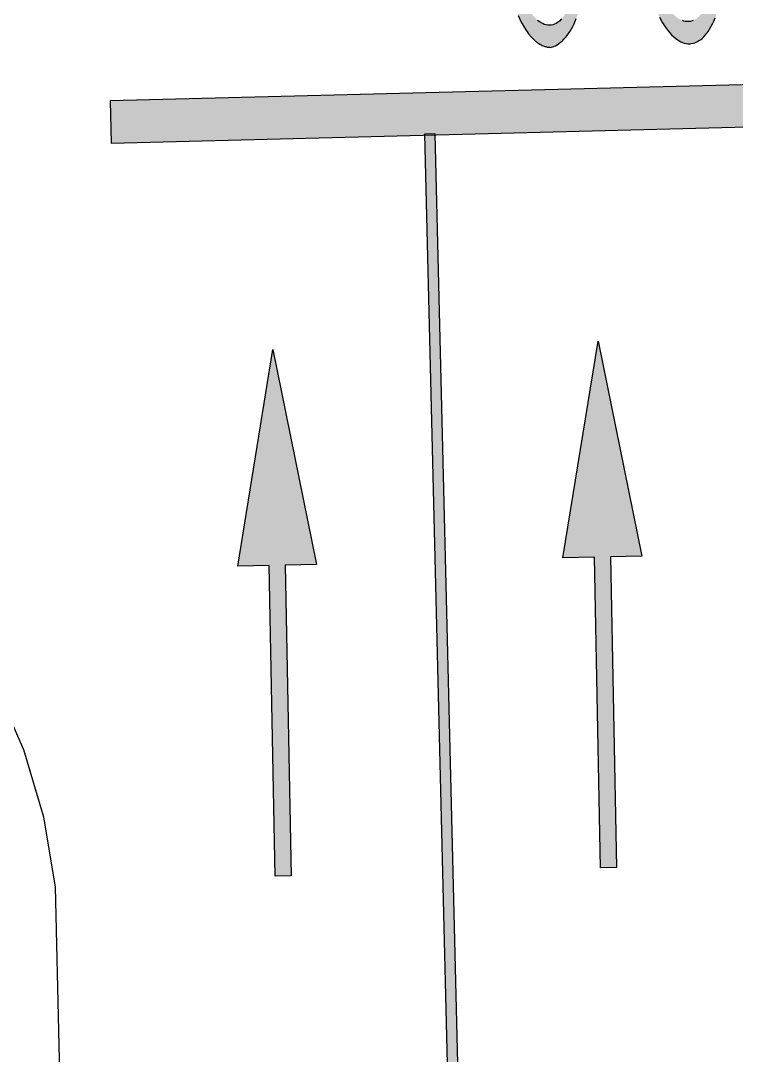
# Model space of a CAD drawing. Header units: metres. Extents: x 668617 to 675126, y 2286318 to 2293677.
# Drawn here: x 669920.67 to 669927.47, y 2287425.45 to 2287435.28 of the extents above; entities that cross this region are included whole.
import ezdxf

# ---------------------------------------------------------------- set-up
doc = ezdxf.new("R2010")
doc.units = ezdxf.units.M
doc.header["$MEASUREMENT"] = 0
for name, color, linetype in [('DMTG-PB-BANQUETAS', 251, 'Continuous'), ('DMTG-SH-CAJA BICI', 252, 'Continuous'), ('DMTG-SH-FLECHA FRENTE', 252, 'Continuous'), ('DMTG-SH-LINEA DISCONTINUA', 252, 'Continuous')]:
    doc.layers.add(name, color=color, linetype=linetype)

# ---------------------------------------------------------------- blocks, each defined once
blk = doc.blocks.new('*U201')
h = blk.add_hatch(color=252)
h.dxf.hatch_style = 1
h.paths.add_polyline_path([(9.625983689807338, -1.599963005258802), (9.625955676699938, -1.19996300392795), (-3.78649375143425e-06, -1.199963004053215), (1.60045390309449e-05, -1.599963004975741)])
h.paths.add_polyline_path([(9.625965179287746, -5.600036996809136), (3.290317304482926e-05, -5.600036996366311), (3.564386458165814e-05, -6.000036996328403), (9.62597340136236, -6.000036997160776)])
h = blk.add_hatch(color=252)
h.dxf.hatch_style = 1
h.paths.add_polyline_path([(5.867414326041518, -4.135439648174742), (5.862937947641065, -4.069918229898991), (5.854806467947414, -3.996902472479385), (5.848347650386867, -3.94674895026621), (5.840519257071711, -3.894652246778574), (5.83212483489081, -3.846818307082533), (5.823176427011305, -3.801798420139529), (5.814507019175823, -3.760902160341786), (5.802470542466298, -3.712482945441777), (5.794078796544812, -3.681128643043179), (5.784283687093734, -3.646977975709156), (5.771963861418783, -3.607234803825464), (5.756565668354411, -3.563021571446587), (5.736951697649653, -3.512026695003415), (5.71429849984947, -3.459246025054856), (5.690222535638587, -3.411316210633683), (5.6698066907075, -3.375291310711308), (5.647403388629721, -3.339388760908187), (5.628385889241717, -3.313696587712538), (5.607668965126721, -3.2881756596199), (5.592718710981549, -3.271621891219062), (5.576474485410161, -3.255712995824478), (5.563017918549717, -3.24403813560249), (5.542716818240836, -3.228027394435904), (5.524170340509532, -3.216209229101415), (5.507272438576676, -3.207142702185488), (5.488080313262064, -3.199322772023277), (5.470202565851384, -3.194003133026351), (5.451693555751908, -3.190538799527502), (5.431298786363552, -3.188962555950944), (5.426512965468616, -3.189002325372785), (5.412191966817749, -3.189989350601476), (5.397324007649466, -3.192402667280547), (5.383745001921074, -3.195849988930412), (5.369776265915438, -3.200553821523669), (5.355651972331434, -3.206651837110627), (5.342593833590946, -3.213763916626619), (5.328905770291504, -3.222392416594613), (5.31603764596938, -3.231981353736223), (5.304031946243279, -3.241907936649425), (5.29852219717695, -3.247142967046332), (5.290263260628934, -3.254855193051716), (5.278482366693426, -3.267557749214406), (5.265931713644127, -3.282099838299944), (5.260264734337349, -3.289288865451156), (5.25486103205033, -3.296149034407649), (5.245359307537329, -3.309527107437248), (5.24052364131055, -3.316802095123915), (5.233354611408383, -3.327695536902143), (5.229296398541228, -3.334350549718973), (5.222749264420038, -3.34510755872101), (5.217601813971777, -3.354006558354827), (5.212147262755943, -3.363888527412847), (5.207000815904928, -3.373431724085746), (5.093135344794605, -3.236130217002216), (5.127623630783634, -2.886714836429588), (5.192074648094409, -2.893337402805791), (5.221249221019141, -2.867370674139103), (5.236325593889107, -2.851797171291963), (5.22950414317817, -2.794541596413789), (5.220713300071713, -2.762527099078608), (5.215265104971866, -2.749013494562626), (5.211046651072338, -2.741115940797658), (5.205598455972584, -2.733218274371374), (5.200325555864267, -2.727777749851218), (5.195783274575656, -2.724374140767093), (5.190994777421305, -2.722157192650448), (5.186554528522833, -2.721200923943364), (5.178574926550892, -2.721542512859217), (5.173161188291039, -2.723528730732245), (5.165927305668953, -2.727903228121029), (5.139760801753363, -2.736515756556377), (5.118298539391828, -2.740033378827421), (5.101845900118759, -2.738810778920681), (5.071361298211312, -2.733611687463398), (5.016229016176264, -2.718858921836957), (5.012890717091059, -2.719681799621217), (5.005673179986802, -2.723019276550695), (4.999168531484038, -2.728439634706821), (4.993543703262904, -2.735401424112684), (4.989093752924198, -2.743097990204154), (4.984805381747435, -2.752426003885669), (4.981420582654905, -2.762565854549329), (4.976326657394876, -2.783611765051399), (4.973537995086687, -2.804769210192879), (4.971409030723808, -2.850193213047163), (5.026645017811256, -2.874584712088413), (5.089303610380213, -2.882561128729528), (4.969524813547389, -4.014652819187438), (4.946208703027174, -4.014721652062898), (4.924663476623738, -4.013993747713601), (4.904238599317155, -4.011797191283256), (4.883332998913273, -4.007623655203115), (4.864025125379024, -4.001930206171976), (4.846503320470514, -3.994363538504334), (4.829786066047841, -3.984662390755778), (4.81375460309972, -3.972392003155832), (4.798932140341511, -3.957883487123361), (4.784927274833988, -3.940861273236569), (4.770709646703013, -3.92016404930966), (4.75616016240489, -3.894376452033417), (4.744587682171154, -3.87072096895153), (4.73062931667077, -3.838174710506845), (4.709715018423898, -3.781284158085647), (4.670059879105954, -3.648596805239017), (4.356944552979333, -2.541572133839324), (4.400133692852007, -2.133208781061485), (4.485246770960067, -2.133208781061485), (4.488612501704174, -2.12962502663543), (4.491840070556163, -2.124417710906765), (4.494876955924953, -2.118820136601486), (4.497703420397385, -2.112706235777982), (4.500298388430456, -2.106385601557108), (4.50172450016513, -2.102252285543712), (4.503550378149604, -2.096094334170881), (4.505925223846263, -2.084693466113711), (4.507261011825526, -2.067955834549314), (4.506713716775513, -2.057311824783074), (4.505242108631037, -2.046753212246071), (4.503807633585699, -2.040024856953968), (4.500627902870697, -2.029808509300354), (4.497412377186218, -2.021634484823058), (4.49456249544387, -2.015859694368262), (4.491993955472365, -2.011247568033969), (4.488229127543286, -2.005122401084989), (4.485246770960067, -2.001800133425249), (4.406607898904312, -2.001800133425249), (4.398449322084083, -2.002629320239601), (4.389366432169303, -2.004294228221758), (4.379881768809957, -2.00766629215506), (4.371037400515177, -2.012766241710848), (4.362987212201167, -2.020445119985799), (4.356697668048578, -2.030918898600149), (4.354515847562117, -2.037286512563126), (4.227627698148822, -3.227267832275195), (4.222638816070855, -3.223921793090749), (4.210674263833059, -3.217300353326985), (4.197267876836599, -3.211254725222416), (4.168488386707759, -3.200937658409238), (4.153446470677607, -3.196715114684388), (4.141161770907482, -3.193622225333558), (4.129641143199991, -3.191251494607424), (4.119977170460032, -3.189711077308809), (4.117409634085774, -3.189459842717212), (4.110683525116298, -3.189621060968867), (4.092383932315931, -3.191208908654123), (4.07412481793913, -3.194964471489408), (4.056186854691816, -3.200710195341621), (4.038912269246477, -3.208480103908), (4.021755104682942, -3.218203445923192), (4.004894001316809, -3.230071182208611), (3.989088347756711, -3.243226411281661), (3.972671837985805, -3.258833374520916), (3.953461647920202, -3.280822485024621), (3.941146840231759, -3.296107124421884), (3.926701395518177, -3.316574181411031), (3.912437267379882, -3.339078153836209), (3.899549405644872, -3.362324113267256), (3.885293306284734, -3.388891777052188), (3.86146891045888, -3.443120144088912), (3.839556032918546, -3.503208135503451), (3.819204083680758, -3.569670049910692), (3.799326835956425, -3.651078957942877), (3.785803028078342, -3.718662865758977), (3.769713691020585, -3.83380953763703), (3.76420126569475, -3.886208736586213), (3.758487117316002, -3.967316163108336), (3.75534987221906, -4.058375296003076), (3.755822901070253, -4.162048996622806), (3.758167304316088, -4.241830287547529), (3.764766625495848, -4.335901419014343), (3.781233649663245, -4.476650360409056), (3.79657329955306, -4.566638760764889), (3.803396757458673, -4.597785428475949), (3.812569636596264, -4.63854424154638), (3.821541461745682, -4.678575600912417), (3.834987992633111, -4.725943123024746), (3.842138623251964, -4.751326153744805), (3.850299541799193, -4.777322061675758), (3.869162487205981, -4.832053686525258), (3.89112554461021, -4.888513760302735), (3.918686333108993, -4.950436102222103), (3.945679754612367, -5.000055610100533), (3.96885616112773, -5.036333321872574), (3.987107246726372, -5.064048778492949), (4.010909897944662, -5.093446267605419), (4.018615852391688, -5.101999735179847), (4.027579648762584, -5.112020728222521), (4.036266452284408, -5.120625794650122), (4.04396872687468, -5.128435585299659), (4.051763332414763, -5.135245957982955), (4.06024908194805, -5.142848113945318), (4.071854011827195, -5.151824511859622), (4.080135696580567, -5.157953847274406), (4.090480108276063, -5.164600297836267), (4.096813141644231, -5.168783860767765), (4.10353590528946, -5.172480952413203), (4.114077691116829, -5.178048896809678), (4.121872296656912, -5.18145419581246), (4.130641060623117, -5.185151287457898), (4.137190536471306, -5.187707233281934), (4.146056983906156, -5.190334155695049), (4.153656557041458, -5.192766399464395), (4.16068307612992, -5.194135909643584), (4.168867411947063, -5.195887116144419), (4.17714909670016, -5.196762719395018), (4.184261590622266, -5.19754109598505), (4.194297228888201, -5.198222133253562), (4.200435564384093, -5.197151964020875), (4.210689317792127, -5.194225588000305), (4.221796797953009, -5.190625835676388), (4.238085181804537, -5.18397623059948), (4.254746234779561, -5.175414538754033), (4.272111478512453, -5.164687722967747), (4.2884948695733, -5.15269065156472), (4.305168300247975, -5.13903622048411), (4.320275784633778, -5.124509903973801), (4.335582315813352, -5.108022267727609), (4.350799192302531, -5.090088849634544), (4.365809662284521, -5.070297647496255), (4.380342419961316, -5.04885393011336), (4.394089026435681, -5.026813784062701), (4.406968859392623, -5.004386533950111), (4.42012568519882, -4.979239077907736), (4.442747436951023, -4.930135671224533), (4.456479323998554, -4.895875046508079), (4.47046043770384, -4.856416682269778), (4.487421566265435, -4.804561749828966), (4.504418489796689, -4.739853633131385), (4.513995149573251, -4.6971914082087), (4.527581515015244, -4.628105275258851), (4.535572156557174, -4.578918837232606), (4.542354801506714, -4.521151554948369), (4.549139119118514, -4.456430482206656), (4.553133436292277, -4.387332069180208), (4.556333908017506, -4.304294304766443), (4.55674136851314, -4.237162619216165), (4.555951537453864, -4.208034615818397), (4.555153677616431, -4.177676464209677), (4.553158860756594, -4.139032190178398), (4.549554608392215, -4.091040074084797), (4.545561629348295, -4.043514375574541), (4.539167711078567, -3.991594888236423), (4.535175401099206, -3.956416750283604), (4.527193122867847, -3.90574656356898), (4.5179891322146, -3.850654760696937), (4.506007184290735, -3.789534792214213), (4.491637009373222, -3.728808912791412), (4.476871082594987, -3.673356143267973), (4.461690670140297, -3.623027770791837), (4.439740994033149, -3.558378012622788), (4.420982757275734, -3.509274380616953), (4.402231211166997, -3.465849326357196), (4.383432830518339, -3.427027272869817), (4.35829773664494, -3.381211772164799), (4.3490709977867, -3.365885448104404), (4.334059189674956, -3.342795749829991), (4.309871826166206, -3.308872320240953), (4.291402959957789, -3.286935597219273), (4.279085810542436, -3.273627486827268), (4.323813130512755, -2.87319785207629), (4.633498495669188, -3.953447675648416), (4.648672552007889, -3.998054884425899), (4.659375247932462, -4.027533264317487), (4.671441832560306, -4.059619639531187), (4.68644728455588, -4.095818375765764), (4.69969476864972, -4.12552478203119), (4.713837126984625, -4.15407528385147), (4.725894010172142, -4.176098756036731), (4.738285425786225, -4.196787530369987), (4.751812578988646, -4.218223699448672), (4.768608448531544, -4.240340905796232), (4.784194314287191, -4.257666065789474), (4.800956396055017, -4.274403922676505), (4.818136977888466, -4.287434999049963), (4.830778958289966, -4.294962798585933), (4.839068002756665, -4.299275809295993), (4.839382128705238, -4.30741558475305), (4.840869125341381, -4.331781509689983), (4.844192704999843, -4.362233733443861), (4.846633788116893, -4.385995906731452), (4.851289141365633, -4.413673283848644), (4.85470940089522, -4.431993580681008), (4.860366344229072, -4.457421450579245), (4.869094629771984, -4.487717525837805), (4.875772900604292, -4.507926363237362), (4.825534493437983, -4.667159298263602), (4.801253795382264, -4.667159298263602), (4.800293352785548, -4.667370087466187), (4.796728909779995, -4.66961362363827), (4.793453837323347, -4.673216079832331), (4.790679559909575, -4.678049360204151), (4.788339171052911, -4.6839217153031), (4.78657384343767, -4.690696937675989), (4.785277530284634, -4.698439807542027), (4.78460210931524, -4.715969222385492), (4.786802663617525, -4.732898265416931), (4.788685412114388, -4.740340555062712), (4.791281383745069, -4.747273953833161), (4.794059006483088, -4.752820717913756), (4.79738358973889, -4.757958296327462), (4.800796155022645, -4.761290252855337), (4.80443620235659, -4.763524100160013), (4.806371806976947, -4.764021274264965), (4.807527951043367, -4.76413911793483), (4.902864340108544, -4.76413911793483), (4.905643970041239, -4.762977805749034), (4.909061553311502, -4.759897985102926), (4.912037219246135, -4.755575736170362), (4.914581672882988, -4.750149294306413), (4.916677184003392, -4.743489437055879), (4.918257515186592, -4.736285763941877), (4.919560853520628, -4.719703830227895), (4.917973831688842, -4.702180499092252), (4.914121690796369, -4.687170978472246), (4.911332693955854, -4.680578154666529), (4.908230240231322, -4.675229899711555), (4.904934092231943, -4.671265800898927), (4.901244534098934, -4.668510444658735), (4.897422166592452, -4.667313982162532), (4.896456371476814, -4.667159298263602), (4.88253613964941, -4.667159298263602), (4.910952999651536, -4.578850451852718), (4.917611198538269, -4.587406510635609), (4.931136344546288, -4.601399038133806), (4.938457586702671, -4.607022749849621), (4.9452332064713, -4.611229746321876), (4.952152340650791, -4.614523623346566), (4.96003660088118, -4.617014112983127), (4.967760285546871, -4.618460120152634), (4.971215670981194, -4.618608607682788), (4.973630660568915, -4.618663361051007), (4.979804121969541, -4.618308027462167), (4.991494023085083, -4.615593567256619), (5.002372683066019, -4.610268745842404), (5.012384569529533, -4.602795587013336), (5.021398545764595, -4.593163162628983), (5.029740111822189, -4.581701344834455), (5.037406256910296, -4.568555128661277), (5.044718132158768, -4.553283783291733), (5.056407029677062, -4.521170031393742), (5.061086469260366, -4.504360521950461), (5.069064064037723, -4.469703667610887), (5.075256928319276, -4.433101153449343), (5.079423864225066, -4.398899337906322), (5.081114256576837, -4.382730870987441), (5.082100123637959, -4.372429126104592), (5.083105728112334, -4.358389618864292), (5.090093775971904, -4.417139419927467), (5.096085251732324, -4.459784069694948), (5.108877771726053, -4.532952483111241), (5.121281230507463, -4.597930423507108), (5.13541388740195, -4.659324271493335), (5.151472782008974, -4.718676246948509), (5.171329957787822, -4.78263956010876), (5.207255395081515, -4.881198777871592), (5.233268302042416, -4.939261007313894), (5.260087766683739, -4.99135714749531), (5.284463806481102, -5.031259735050319), (5.311668317945484, -5.070538967898177), (5.341638743513154, -5.107648457693761), (5.363616854876541, -5.128796889935005), (5.382077023241787, -5.145373077925114), (5.394651093560911, -5.155479355535343), (5.409606031159993, -5.165646582883295), (5.414843805363481, -5.168984735779945), (5.428466634839963, -5.176528533213777), (5.439886568287159, -5.181854255918162), (5.446054677169045, -5.184699853821293), (5.461490337865245, -5.190088216181694), (5.47914060322564, -5.19473898532539), (5.496380397298477, -5.197225306495782), (5.504931380655182, -5.197857786764487), (5.512595518548885, -5.197920989726721), (5.518232724469579, -5.197794471140936), (5.52653013224694, -5.197161990872231), (5.544994315001084, -5.194378243996627), (5.562856004855265, -5.189381604809229), (5.579981054305897, -5.182776838910864), (5.597906305320962, -5.173669190638023), (5.615915858507499, -5.162053702895688), (5.632019580459677, -5.149551007794056), (5.647605446215506, -5.135432299693659), (5.663007988201465, -5.119530051313118), (5.678663771234439, -5.101012709950792), (5.693560500191286, -5.081306116412887), (5.705727110014776, -5.063181962819952), (5.721869339518673, -5.03679738100254), (5.734554438280691, -5.013373409360673), (5.747443303613038, -4.9877212309095), (5.761127017991259, -4.95700098603731), (5.768027083822421, -4.939843128002816), (5.773608422828064, -4.926018240447683), (5.778979006404841, -4.911346140277728), (5.783340640183088, -4.899663055783992), (5.787596561714351, -4.887419368900801), (5.794494620350927, -4.866717187878509), (5.803209524596849, -4.837832870768854), (5.809501410476346, -4.816010048273141), (5.815683569720143, -4.793002142067652), (5.821869074288099, -4.767246653248451), (5.82836167962399, -4.739046415261038), (5.833226115639152, -4.716230934473712), (5.837788803405664, -4.693421650055526), (5.84295967112384, -4.663916569447547), (5.848433290688094, -4.630565684340977), (5.856127536500209, -4.575704161068013), (5.86385255929538, -4.501101907897859), (5.868897642821088, -4.435774266975344), (5.871542121653402, -4.366063878028173), (5.872959201012581, -4.315825521892344), (5.8713400640678, -4.217110718940414)])
h.paths.add_polyline_path([(5.423965060822566, -4.243472324889782), (5.426642656215915, -4.257427934394452), (5.428902879994068, -4.266646883783133), (5.432288183996536, -4.279306722586006), (5.437175741808522, -4.293345227131481), (5.442941063461984, -4.306124929872239), (5.447154217192331, -4.313220950916654), (5.450320382134404, -4.318480215041034), (5.45733782348246, -4.327002484097138), (5.465059939406606, -4.333214586546848), (5.472709518852815, -4.336497247971201), (5.476953828650809, -4.337286950962133), (5.481790989309303, -4.336888588410404), (5.486560685407606, -4.335365657566375), (5.491198350624393, -4.332651814377208), (5.495642477890785, -4.328978137862765), (5.499784544262449, -4.324360190542266), (5.503773889547315, -4.318733363556936), (5.507469466121215, -4.312010870102013), (5.514036150819721, -4.296337026685844), (5.519083353288981, -4.278007008164128), (5.522786819512979, -4.256616893941982), (5.524766719188002, -4.233942790491918), (5.524893034098385, -4.208984331444675), (5.523999249436443, -4.190786079206079), (5.521059469152027, -4.167480853216246), (5.517355841914727, -4.148315691314327), (5.512375218432823, -4.130364541525721), (5.506694589759095, -4.114772333558014), (5.500113011333318, -4.101342068683661), (5.493029232517902, -4.090317568751846), (5.485041927737987, -4.081872380260243), (5.479692485765947, -4.077866083433776), (5.269902721016103, -3.53068592725803), (5.282272844864081, -3.509785717311815), (5.30175021760704, -3.480966262150632), (5.313803509988701, -3.465774314603091), (5.325750855638567, -3.451888642678678), (5.337266605218214, -3.440370534320319), (5.348019312911121, -3.430921861532661), (5.358898818554131, -3.422412986004109), (5.368791312851799, -3.415863307012355), (5.380205785084555, -3.409931113021073), (5.390420869468751, -3.405421506866767), (5.401066100804007, -3.401985633247447), (5.412163537907973, -3.399382896689942), (5.422808769243137, -3.397987068795855), (5.434659587437711, -3.397985442051377), (5.442509064858557, -3.398737025002104), (5.459713413268455, -3.401528680790641), (5.468315547220194, -3.403568753628453), (5.484148384595951, -3.408096199744321), (5.504800188130674, -3.416914753151039), (5.521596609420925, -3.425863229197595), (5.541919623858176, -3.441010115930137), (5.555796713549569, -3.453515712266636), (5.568384408974288, -3.465878697358399), (5.581515604692147, -3.48083362827048), (5.594212628127523, -3.496219456619133), (5.605726606561135, -3.512376605748876), (5.618100637376502, -3.530132139542672), (5.630547446190075, -3.551242751992147), (5.639954002438934, -3.567509706358187), (5.649694419703101, -3.585545311285149), (5.660110126621836, -3.607350679086549), (5.671287506814393, -3.631715484936367), (5.686302155258405, -3.666408354397167), (5.701675460761586, -3.709137530184611), (5.71804310371379, -3.759759560569513), (5.734744366161577, -3.821076946302023), (5.753725818032809, -3.905857026866756), (5.771958960731725, -4.021407056047674), (5.783550225534875, -4.132982650816219), (5.787895490653341, -4.225803755266293), (5.788056503923441, -4.339943505641588), (5.781082858184913, -4.436685497505679), (5.772296847079005, -4.519102027141126), (5.763479438385274, -4.574365457076032), (5.747248495699213, -4.653780236904382), (5.724497401149743, -4.7271268540357), (5.698397391597045, -4.803849968621602), (5.660662724164605, -4.872511264108179), (5.641831658687444, -4.901415038845556), (5.624634314354719, -4.923210863081071), (5.602776682440771, -4.945097025846479), (5.584587174337991, -4.959297337218771), (5.567720470755376, -4.96953476406296), (5.55309772861054, -4.9768542997657), (5.540636026069512, -4.981209555004048), (5.525266665391428, -4.985357427464514), (5.503458786577863, -4.987016571026038), (5.492658660477027, -4.986809188248155), (5.477081592680717, -4.984527842127461), (5.463996849291349, -4.981831730451003), (5.449042822343289, -4.976439507097357), (5.421224237652666, -4.961630468030817), (5.406408360090459, -4.951211821878561), (5.385932544059897, -4.933644258381399), (5.363387707509492, -4.909848297879346), (5.343772265887286, -4.885260329832531), (5.326525248960965, -4.860968402124586), (5.308831259196706, -4.832965708133034), (5.289771876902554, -4.797144610205949), (5.274741851691274, -4.766390359671872), (5.256714000911799, -4.723386209883136), (5.240672973377915, -4.680198265107819), (5.225983652245723, -4.634527203701138), (5.213287514383548, -4.59101754314026), (5.202260681598545, -4.54825339235162), (5.191895613353119, -4.502122775697769), (5.183549409994224, -4.45878525178962), (5.174526870394533, -4.402958588774164), (5.16817199865274, -4.359472271993207), (5.164165746974294, -4.323802163043174), (5.160498589242568, -4.276949380397008), (5.15547408964462, -4.207764029253707), (5.153801805821975, -4.16651538051045)], flags=16)
h.paths.add_polyline_path([(5.155956326703162, -4.009418335774281), (5.1583275568351, -3.969626377434719), (5.162836648279556, -3.92198244803518), (5.16707198795305, -3.885583962139599), (5.17046963503029, -3.859979049043882), (5.174581796552899, -3.83349978117165), (5.177621882013523, -3.814520254835489), (5.179947250099006, -3.8014815434447), (5.182634441319025, -3.788372372480955), (5.185747784295751, -3.772805795774617), (5.188562009325215, -3.759477728582178), (5.191920491026719, -3.745179082482129), (5.195453694948609, -3.729828053295535), (5.198984260787929, -3.716758725135909), (5.203395540258071, -3.700184186993989), (5.207809660739737, -3.683384191887586), (5.213811703838562, -3.664674407485851), (5.220341769256918, -3.644912923407392), (5.225458025490098, -3.629037035327091), (5.23127479403953, -3.613845582379593), (5.238015906042212, -3.597511536223265), (5.243429859716707, -3.584627138814183), (5.401015909035246, -3.997927684756144)], flags=16)
h.paths.add_polyline_path([(5.067458559471827, -4.013110771563424), (5.01686827664324, -4.015007364312777), (5.088907569594185, -3.32737674320907), (5.140681201125781, -3.387672747779673), (5.178074807562415, -3.436436016584207), (5.143046268770014, -3.530035160840437), (5.114756227678684, -3.642731123428637), (5.093076216552052, -3.753994588990798), (5.085562944316912, -3.815680923930328)], flags=16)
h.paths.add_polyline_path([(5.017647231870306, -4.207409786685172), (5.02121754371144, -4.219533165871707), (5.024781832520444, -4.233769936945654), (5.029979780272148, -4.259447975310082), (5.031835511959831, -4.271664851361762), (5.03361698320195, -4.287390795076123), (5.03531937557245, -4.311308023530724), (5.035866550343955, -4.33376123138613), (5.035775850563144, -4.349085434484424), (5.033747647573497, -4.380931593279134), (5.033043377947336, -4.386723029681117), (5.030403943466108, -4.404781479172678), (5.027345305935204, -4.420607696962834), (5.023916145627849, -4.434700810269556), (5.020082662703941, -4.447226645974311), (5.017436567457439, -4.454578797539059), (5.01366232282783, -4.463934974953406), (5.010658105165539, -4.470113881648366), (5.0072054196026, -4.476695745993345), (5.001156696564041, -4.486233523397959), (4.995232524370727, -4.493548962539205), (4.989071626547813, -4.499223293143764), (4.985789571587561, -4.501440486140431), (4.982970748341344, -4.503386609443547), (4.976401029532139, -4.506185157614194), (4.969944746998724, -4.507519163652579), (4.962262960624444, -4.507440969515477), (4.954948588647242, -4.505633895599621), (4.948326008500686, -4.502271070194396), (4.942552648840514, -4.498291636157384), (4.937957624984138, -4.494138185252502), (4.979058726680495, -4.365394122828464), (4.979867797069029, -4.361767551703375), (4.980496955939402, -4.357635362510746), (4.980917434454639, -4.353321978397239), (4.981156796844906, -4.349512565775518), (4.981307585230512, -4.34256055597799), (4.98106935658739, -4.336477007495378), (4.980919701949112, -4.333458118270468), (4.980439489125119, -4.328841788084747), (4.979673764713352, -4.323360082540848), (4.978732420047075, -4.318210230377978), (4.977922003333498, -4.314579888833399), (4.977233535309618, -4.311800111041512), (4.976116935976589, -4.307995065424896), (4.974745526946868, -4.304025744049483), (4.973740389141395, -4.30145276662422), (4.972002496309711, -4.297538474287426), (4.970484337868965, -4.294703548140015), (4.968473070229109, -4.291611302772824), (4.966424743225585, -4.289082520394959), (4.96489170435217, -4.287515624607523), (4.963464316551261, -4.286332834370829), (4.962638098235222, -4.28574765567288), (4.961887415830673, -4.285269361216837), (4.961186760023572, -4.284895039666448), (4.960623854508995, -4.28462660009473), (4.960101693036261, -4.284412688429833), (4.959404863626479, -4.284170713386737), (4.958976378021198, -4.284050394041164), (4.958470939320722, -4.283925206558323), (4.957828246342449, -4.28381381213059), (4.957136164499146, -4.283751361569528), (4.956452727478849, -4.283742460515505), (4.955590087532197, -4.283805316754189), (4.954934073023649, -4.283916735045739), (4.95403472800937, -4.284170761113645), (4.953061689423279, -4.284530597570225), (4.952070723458396, -4.285034378155111), (4.951115753969332, -4.28564611683586), (4.950268844765844, -4.286311834564725), (4.949419172053335, -4.287144357574472), (4.948320074943579, -4.288349841919569), (4.947326841484313, -4.289598208824297), (4.946480003140125, -4.290983599466322), (4.945379843142339, -4.292895345485095), (4.944442446735664, -4.294859901244572), (4.943540409071665, -4.297061802544049), (4.942124004447443, -4.301293621499952), (4.901704851728197, -4.427186936331914), (4.89667143904753, -4.410335593897751), (4.891349629407514, -4.387886418959827), (4.886735844931589, -4.359645354215028), (4.884069483952796, -4.33583329183658), (4.882929642801013, -4.317705566847127), (4.882366028694084, -4.299620390328954), (4.883372867120547, -4.267817615224945), (4.886092230783521, -4.239326485739361), (4.888907679527111, -4.221253551153627), (4.891736024645638, -4.207610120066408), (4.896861058276819, -4.189015889148824), (4.899731068607254, -4.180336931629444), (4.902749528969524, -4.172827186062734), (4.904746483050104, -4.167856698913669), (4.90825279648431, -4.160560996956676), (4.91259921159099, -4.152513654440647), (4.916877366158125, -4.146307341819642), (4.923542413610407, -4.137820720532314), (4.929882762174601, -4.13235750990838), (4.935952376885451, -4.128351116917523), (4.942827132588982, -4.125490811485412), (4.951057078621957, -4.124081789584623), (4.959238007590913, -4.125216430121326), (4.96614775366579, -4.127861278389285), (4.972444777693123, -4.131492331455655), (4.978447765718664, -4.1363817775628), (4.983122360298365, -4.141049658453396), (4.987964736565675, -4.146533638597701), (4.993820470306037, -4.154541819344046), (5.001594575270271, -4.16780145510433), (5.007713550952797, -4.180542037693769), (5.013701011953097, -4.195969545521743)], flags=16)
h.paths.add_polyline_path([(4.472143135809776, -4.181010786623745), (4.473300283473443, -4.24330750188391), (4.472636236606637, -4.321292296484354), (4.469460520280714, -4.410147437305854), (4.459553676999171, -4.512755925787916), (4.436033371148967, -4.63277418286397), (4.412569266746412, -4.726494261869429), (4.390544989908027, -4.784611244680314), (4.370148547857684, -4.831285336786582), (4.331627473465909, -4.89696808597494), (4.303856264070951, -4.93122409157996), (4.28166405195436, -4.951675713977827), (4.264268365770552, -4.964221107694078), (4.251194838538673, -4.972046670918845), (4.23505933600601, -4.979278058700725), (4.219411247218776, -4.984378571562732), (4.204419176520193, -4.98716964141955), (4.187140242153359, -4.988184606638752), (4.170496584864677, -4.986662215140608), (4.155631636488132, -4.983998001853525), (4.138187108570186, -4.978259037676671), (4.12294079322743, -4.971281363034263), (4.107178294350315, -4.962370646630068), (4.090401158623514, -4.950805067822248), (4.075917242680766, -4.938625823175047), (4.063826237185853, -4.927299424205587), (4.05288100525202, -4.915208280657402), (4.046020414247086, -4.907469353934899), (4.032414980456765, -4.890685756579884), (4.021094737672799, -4.875050966011435), (4.007615757139777, -4.854830186518865), (3.994648276687115, -4.83372231232868), (3.984478156385722, -4.815526844163444), (3.977732979067919, -4.802794094785002), (3.970740247754438, -4.789187432074982), (3.960957516003103, -4.767873725776869), (3.955095169759218, -4.754986179838545), (3.946328747519924, -4.734814182668417), (3.939082775159608, -4.715843605089512), (3.930817147962824, -4.694732351061282), (3.922809110734642, -4.671858849729376), (3.914672947586991, -4.646312234871468), (3.9057733814419, -4.617076414655556), (3.89903422570776, -4.593148741988461), (3.889114001129046, -4.555002318029671), (3.882253075591605, -4.525695971869946), (3.876022409145992, -4.496183230296803), (3.870812066601678, -4.469842578934587), (3.864068561946134, -4.431835854928348), (3.858220935128901, -4.39381876608644), (3.85350804230276, -4.359342958378965), (3.848436196182982, -4.314111042959257), (3.845255796403149, -4.278766729660127), (3.842101155620229, -4.235810796853132), (3.84060914099758, -4.205214930003169), (3.839390104834926, -4.175670755940519), (3.838253698181756, -4.117772673942648), (3.839509532911224, -4.039694145180632), (3.843612238591207, -3.967190996457258), (3.849755926605931, -3.905774503559491), (3.863396820833312, -3.810262885324409), (3.882600989315435, -3.721242132462089), (3.899380132236822, -3.66113679121498), (3.923834787154502, -3.595505190234892), (3.952129205264821, -3.535775010957069), (3.975529079441296, -3.499096112466523), (3.991233704208593, -3.476792902392572), (4.012871261561752, -3.452747160733343), (4.032187498406756, -3.43524433394568), (4.050598155972757, -3.421894200906229), (4.065189456824292, -3.414071566873874), (4.081431006136174, -3.407749242734343), (4.091642608458471, -3.404150053716645), (4.102240930265995, -3.402088352805149), (4.124814174816474, -3.399339530917683), (4.146724710629626, -3.401678153186774), (4.168609487446136, -3.40745069041633), (4.187495181058007, -3.415304644276874), (4.206362140854057, -3.426866505263429), (4.140208688024092, -4.063948197494207), (4.135360309565337, -4.066277919524379), (4.131060564286078, -4.069461163199466), (4.127090333447059, -4.073477987478434), (4.122827386734703, -4.078808216632936), (4.115542943145225, -4.091626588562884), (4.109906740821779, -4.107417527626287), (4.105044981065942, -4.12606026096196), (4.101746156807056, -4.147483023351973), (4.100083530646786, -4.169274075374594), (4.100491994739668, -4.194608098450308), (4.102552714487661, -4.220450111110818), (4.106828373432174, -4.245276820568542), (4.112077187205562, -4.267010077368851), (4.119581418599402, -4.287139037940776), (4.123637289739555, -4.295583224100672), (4.127766088948778, -4.302733045136262), (4.131944064424828, -4.30883567983429), (4.134114845341027, -4.311633058721564), (4.137306953755683, -4.3152289805629), (4.142058317810988, -4.319527683294118), (4.14738507763977, -4.322927461895662), (4.152582038887185, -4.324888781631544), (4.15798373397971, -4.325624346946005), (4.163344281583745, -4.32505225310844), (4.168265588111477, -4.32325350355892), (4.173135042113328, -4.320107212774214), (4.177806787450888, -4.315800623755563), (4.182309259380673, -4.310066504012413), (4.186404270814913, -4.303432784172415), (4.190171440470811, -4.295856540297955), (4.193405030906552, -4.287585514482725), (4.19905461452717, -4.267930069152726), (4.203024845366098, -4.245602186264263), (4.205059137052344, -4.220858733471852), (4.205060140649592, -4.19469293237296), (4.203356032468507, -4.17196701728104), (4.200475039210413, -4.151141472188007), (4.196152545726253, -4.131618291168031), (4.190781293084643, -4.113791450619355), (4.258657587911423, -3.472064059001217), (4.280139253153704, -3.497979864781902), (4.299916810214989, -3.525777113470837), (4.320640090446339, -3.559455504837053), (4.33743094200282, -3.590976095243279), (4.355091243335866, -3.629188651357081), (4.373895980100511, -3.673146480678192), (4.38865153637368, -3.714254430968323), (4.405137294356809, -3.764875722699552), (4.416998141542388, -3.80999632880212), (4.428571290840864, -3.855691056645225), (4.439568040768527, -3.908322788418363), (4.446020167680579, -3.942312800807315), (4.455362654758454, -4.002113280706682), (4.462365422044678, -4.063147401315268), (4.467331555917745, -4.112814677564653)], flags=16)
for points in [[(3.89112554461021, -4.888513760302735), (3.918686333108993, -4.950436102222103), (3.945679754612367, -5.000055610100533), (3.96885616112773, -5.036333321872574), (3.987107246726372, -5.064048778492949), (4.010909897944662, -5.093446267605419), (4.018615852391688, -5.101999735179847), (4.027579648762584, -5.112020728222521), (4.036266452284408, -5.120625794650122), (4.04396872687468, -5.128435585299659), (4.051763332414763, -5.135245957982955), (4.06024908194805, -5.142848113945318), (4.071854011827195, -5.151824511859622), (4.080135696580567, -5.157953847274406), (4.090480108276063, -5.164600297836267), (4.096813141644231, -5.168783860767765), (4.10353590528946, -5.172480952413203), (4.114077691116829, -5.178048896809678), (4.121872296656912, -5.18145419581246), (4.130641060623117, -5.185151287457898), (4.137190536471306, -5.187707233281934), (4.146056983906156, -5.190334155695049), (4.153656557041458, -5.192766399464395), (4.16068307612992, -5.194135909643584), (4.168867411947063, -5.195887116144419), (4.17714909670016, -5.196762719395018), (4.184261590622266, -5.19754109598505), (4.194297228888201, -5.198222133253562), (4.200435564384093, -5.197151964020875), (4.210689317792127, -5.194225588000305), (4.221796797953009, -5.190625835676388), (4.238085181804537, -5.18397623059948), (4.254746234779561, -5.175414538754033), (4.272111478512453, -5.164687722967747), (4.2884948695733, -5.15269065156472), (4.305168300247975, -5.13903622048411), (4.320275784633778, -5.124509903973801), (4.335582315813352, -5.108022267727609), (4.350799192302531, -5.090088849634544), (4.365809662284521, -5.070297647496255), (4.380342419961316, -5.04885393011336), (4.394089026435681, -5.026813784062701), (4.406968859392623, -5.004386533950111), (4.42012568519882, -4.979239077907736), (4.442747436951023, -4.930135671224533)], [(5.233268302042416, -4.939261007313894), (5.260087766683739, -4.99135714749531), (5.284463806481102, -5.031259735050319), (5.311668317945484, -5.070538967898177), (5.341638743513154, -5.107648457693761), (5.363616854876541, -5.128796889935005), (5.382077023241787, -5.145373077925114), (5.394651093560911, -5.155479355535343), (5.409606031159993, -5.165646582883295), (5.414843805363481, -5.168984735779945), (5.428466634839963, -5.176528533213777), (5.439886568287159, -5.181854255918162), (5.446054677169045, -5.184699853821293), (5.461490337865245, -5.190088216181694), (5.47914060322564, -5.19473898532539), (5.496380397298477, -5.197225306495782), (5.504931380655182, -5.197857786764487), (5.512595518548885, -5.197920989726721), (5.518232724469579, -5.197794471140936), (5.52653013224694, -5.197161990872231), (5.544994315001084, -5.194378243996627), (5.562856004855265, -5.189381604809229), (5.579981054305897, -5.182776838910864), (5.597906305320962, -5.173669190638023), (5.615915858507499, -5.162053702895688), (5.632019580459677, -5.149551007794056), (5.647605446215506, -5.135432299693659), (5.663007988201465, -5.119530051313118), (5.678663771234439, -5.101012709950792), (5.693560500191286, -5.081306116412887), (5.705727110014776, -5.063181962819952), (5.718530669578494, -5.042254459293965), (5.721786673686721, -5.036950029566049), (5.734554438280691, -5.013373409360673), (5.747443303613038, -4.9877212309095), (5.761127017991259, -4.95700098603731)], [(4.303856264070951, -4.93122409157996), (4.28166405195436, -4.951675713977827), (4.264268365770552, -4.964221107694078), (4.251194838538673, -4.972046670918845), (4.23505933600601, -4.979278058700725), (4.219411247218776, -4.984378571562732), (4.204419176520193, -4.98716964141955), (4.187140242153359, -4.988184606638752), (4.170496584864677, -4.986662215140608), (4.155631636488132, -4.983998001853525), (4.138187108570186, -4.978259037676671), (4.12294079322743, -4.971281363034263), (4.107178294350315, -4.962370646630068), (4.090401158623514, -4.950805067822248), (4.075917242680766, -4.938625823175047)], [(5.55309772861054, -4.9768542997657), (5.540636026069512, -4.981209555004048), (5.525266665391428, -4.985357427464514), (5.503458786577863, -4.987016571026038), (5.492658660477027, -4.986809188248155), (5.477081592680717, -4.984527842127461), (5.463996849291349, -4.981831730451003), (5.449042822343289, -4.976439507097357)]]:
    blk.add_lwpolyline(points)
at = {"color": 252}
blk.add_lwpolyline([(3.56438645808e-05, -6.000036996328403), (9.62597340136236, -6.000036997160776), (9.625965179287746, -5.600036996809136), (3.29031730444e-05, -5.600036996366311)], close=True, dxfattribs=at)
blk = doc.blocks.new('*U341')
blk.add_hatch(color=252).paths.add_polyline_path([(0.0499871549510492, 0.0011332913482612), (-0.6299905996933822, 29.99357914130696), (-0.7299649090747933, 29.99131256035671), (-0.0499871544330005, -0.001133289485616)])
blk.add_lwpolyline([(0.0499871549510492, 0.0011332913482612), (-0.6299905996933822, 29.99357914130696), (-0.7299649090747933, 29.99131256035671), (-0.0499871544330005, -0.001133289485616)], close=True)
blk = doc.blocks.new('*U60')
blk.add_hatch(color=252).paths.add_polyline_path([(-2.062870744151537, 9.788348298549295), (-2.437870744151537, 7.73834829920122), (-2.137870744221386, 7.738348298735559), (-2.137870743988555, 4.788348298549294), (-1.987870744198102, 4.788348299014955), (-1.987870744198102, 7.738348298735559), (-1.687870744151536, 7.738348298735559)])
at = {"color": 252}
blk.add_lwpolyline([(-2.062870744151537, 9.788348298549295), (-2.437870744151537, 7.73834829920122), (-2.137870744221386, 7.738348298735559), (-2.137870743988555, 4.788348298549294), (-1.987870744198102, 4.788348299014955), (-1.987870744198102, 7.738348298735559), (-1.687870744151536, 7.738348298735559), (-2.062870744151537, 9.788348298549295)], dxfattribs=at)

msp = doc.modelspace()

# ---------------------------------------------------------------- linework, layer by layer
at = {"layer": 'DMTG-PB-BANQUETAS'}
msp.add_lwpolyline([(669920.1688418707, 2287342.652424508), (669920.7554314928, 2287343.001104326), (669921.2985168479, 2287343.417107087), (669921.7900317236, 2287343.891492085), (669922.2229467862, 2287344.420311098), (669922.5912105313, 2287344.996608603), (669922.8907492574, 2287345.610414396), (669921.0028237018, 2287427.051567894), (669920.8926909842, 2287427.71139877), (669920.7014202318, 2287428.352828032), (669920.4319301711, 2287428.964833839)], dxfattribs=at)

# ---------------------------------------------------------------- block references
at = {"layer": 'DMTG-SH-CAJA BICI', "rotation": 1.461486919288848}
msp.add_blockref('*U201', (669921.379944293, 2287440.112594952), dxfattribs=at)
at = {"layer": 'DMTG-SH-FLECHA FRENTE', "xscale": -1, "rotation": 1.109237488988945}
for p in [(669924.2831489356, 2287422.405436885), (669921.1949281672, 2287422.326646206)]:
    msp.add_blockref('*U60', p, dxfattribs=at)
at = {"layer": 'DMTG-SH-LINEA DISCONTINUA', "rotation": 180.0955938222612}
msp.add_blockref('*U341', (669924.5577932406, 2287434.199417816), dxfattribs=at)

doc.saveas('drawing.dxf')
